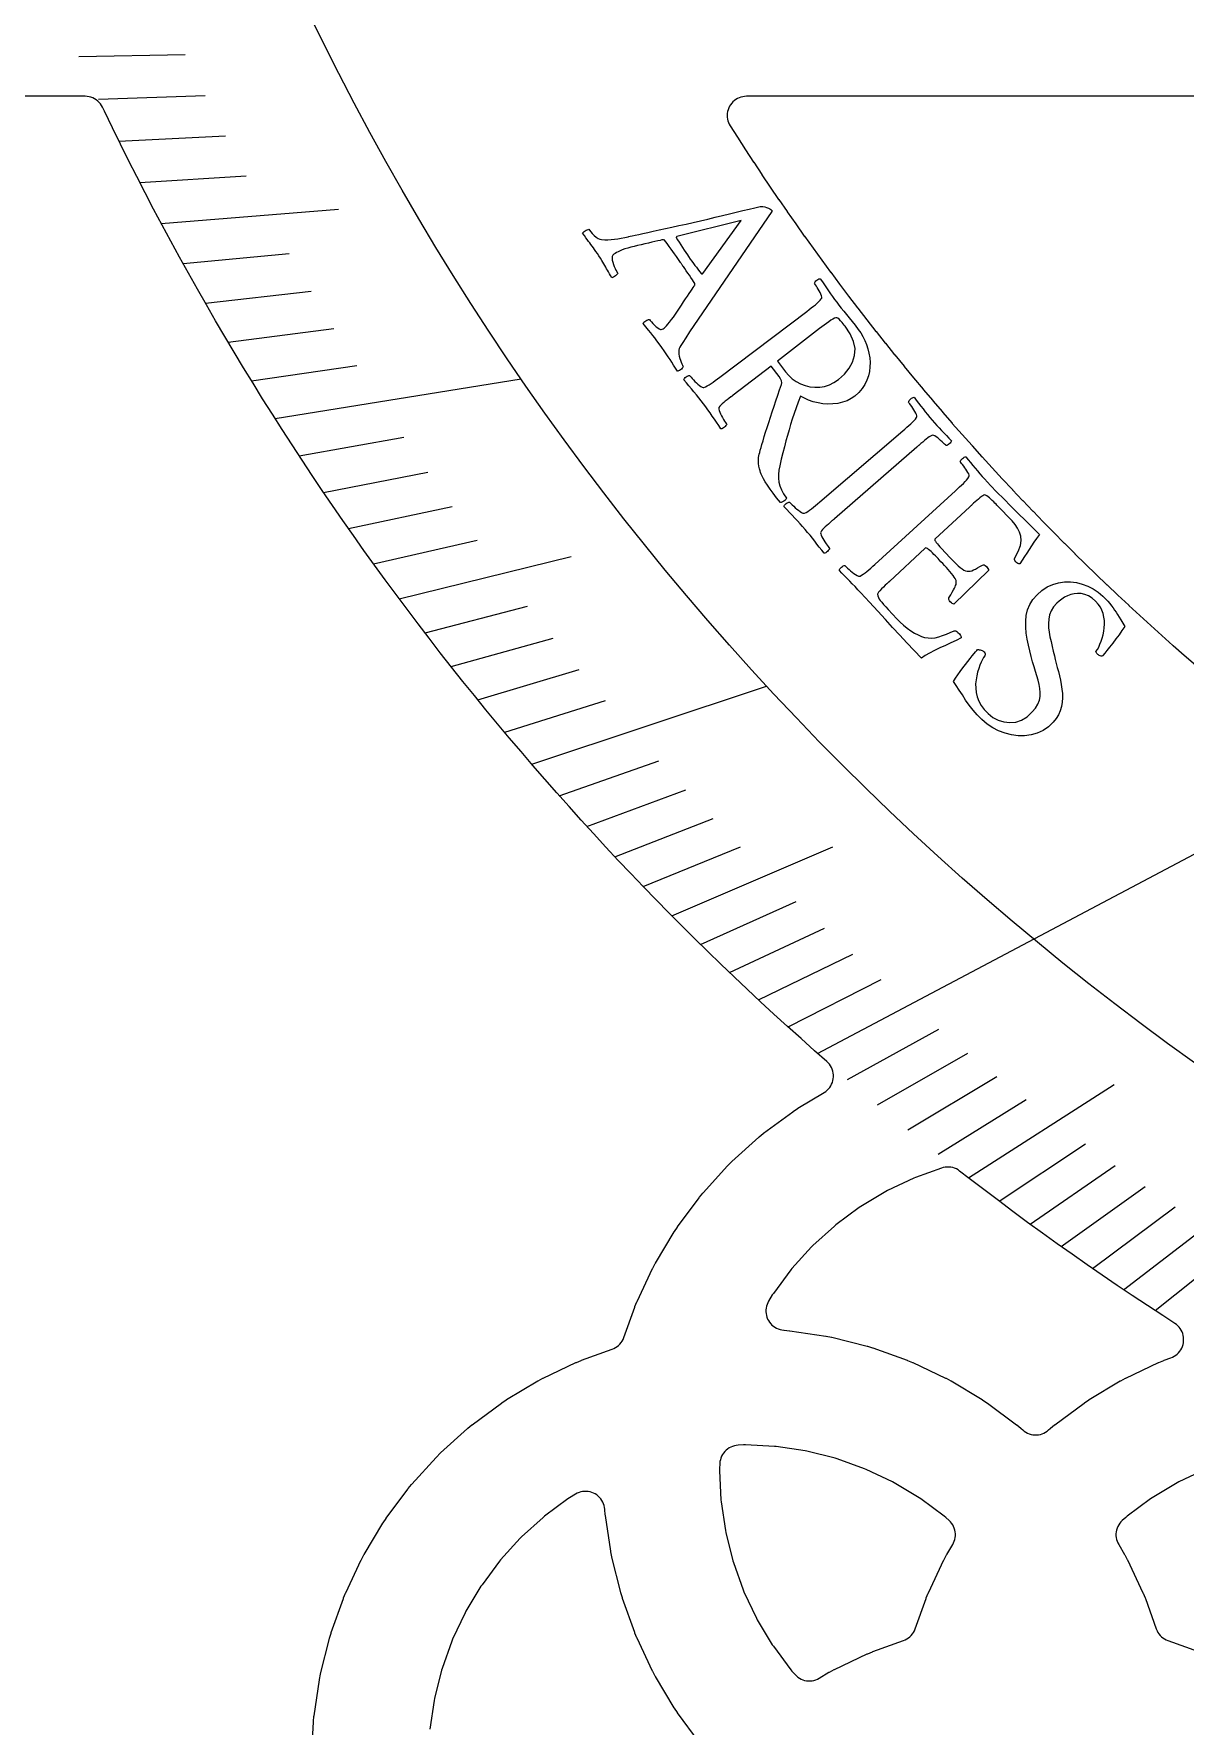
# Model space of a CAD drawing. Header units: millimetres. Extents: x -54 to 54, y -54 to 54.
# Drawn here: x -35.68 to -20.74, y -22.23 to -0.27 of the extents above; entities that cross this region are included whole.
import ezdxf

# ---------------------------------------------------------------- set-up
doc = ezdxf.new("R2010")
doc.units = ezdxf.units.MM
for name, color, linetype in [('CUT_INNER', 6, 'Continuous'), ('ENGRAVE', 7, 'Continuous'), ('ENGRAVE_FINE', 8, 'Continuous'), ('TEXT', 5, 'Continuous')]:
    doc.layers.add(name, color=color, linetype=linetype)

msp = doc.modelspace()

# ---------------------------------------------------------------- linework, layer by layer
at = {"layer": 'CUT_INNER'}
for points in [[(-32.0749, -22.6398), (-32.0518, -22.1696), (-32.0514, -22.1635), (-32.0447, -22.0958), (-32.044, -22.0897), (-31.9749, -21.624), (-31.9738, -21.6179), (-31.9606, -21.5512), (-31.9592, -21.5452), (-31.8448, -21.0885), (-31.8432, -21.0826), (-31.8234, -21.0175), (-31.8215, -21.0116), (-31.6629, -20.5684), (-31.6607, -20.5626), (-31.6346, -20.4998), (-31.6322, -20.4942), (-31.4309, -20.0686), (-31.4281, -20.0631), (-31.396, -20.0031), (-31.393, -19.9977), (-31.151, -19.5939), (-31.1477, -19.5887), (-31.1099, -19.5321), (-31.1063, -19.5271), (-30.8259, -19.149), (-30.8221, -19.1441), (-30.7789, -19.0915), (-30.7749, -19.0869), (-30.4588, -18.738), (-30.4545, -18.7336), (-30.4064, -18.6855), (-30.402, -18.6812), (-30.0531, -18.3651), (-30.0485, -18.3611), (-29.9959, -18.3179), (-29.991, -18.3141), (-29.6129, -18.0337), (-29.6079, -18.0301), (-29.5513, -17.9923), (-29.5461, -17.989), (-29.1423, -17.747), (-29.1369, -17.744), (-29.0769, -17.7119), (-29.0714, -17.7091), (-28.6458, -17.5078), (-28.6402, -17.5054), (-28.5774, -17.4793), (-28.5716, -17.4771), (-28.1757, -17.3354), (-28.1531, -17.3261), (-28.1314, -17.3145), (-28.111, -17.3009), (-28.0921, -17.2853), (-28.0747, -17.2679), (-28.0591, -17.249), (-28.0455, -17.2286), (-28.0339, -17.2069), (-28.0246, -17.1843), (-27.8829, -16.7884), (-27.8807, -16.7826), (-27.8546, -16.7198), (-27.8522, -16.7142), (-27.6509, -16.2886), (-27.6481, -16.2831), (-27.616, -16.2231), (-27.613, -16.2177), (-27.371, -15.8139), (-27.3677, -15.8087), (-27.3299, -15.7521), (-27.3263, -15.7471), (-27.0459, -15.369), (-27.0421, -15.3641), (-26.9989, -15.3115), (-26.9949, -15.3069), (-26.6788, -14.958), (-26.6745, -14.9536), (-26.6264, -14.9055), (-26.622, -14.9012), (-26.2731, -14.5851), (-26.2685, -14.5811), (-26.2159, -14.5379), (-26.211, -14.5341), (-25.8329, -14.2537), (-25.8279, -14.2501), (-25.7713, -14.2123), (-25.7661, -14.209), (-25.4258, -14.0051), (-25.4053, -13.9913), (-25.3862, -13.9756), (-25.3687, -13.9581), (-25.3531, -13.9389), (-25.3394, -13.9183), (-25.3279, -13.8965), (-25.3185, -13.8736), (-25.3115, -13.8498), (-25.3068, -13.8255), (-25.3046, -13.8009), (-25.3048, -13.7762), (-25.3074, -13.7516), (-25.3125, -13.7274), (-25.3199, -13.7038), (-25.3297, -13.681), (-25.3416, -13.6594), (-25.3556, -13.639), (-25.3716, -13.6201), (-25.3893, -13.6029), (-25.5482, -13.4632), (-25.7251, -13.3059), (-25.9009, -13.1475), (-26.0758, -12.9881), (-26.2496, -12.8275), (-26.4225, -12.6659), (-26.5944, -12.5033), (-26.7653, -12.3396), (-26.9352, -12.1748), (-27.1041, -12.009), (-27.272, -11.8422), (-27.4388, -11.6744), (-27.6046, -11.5055), (-27.7694, -11.3356), (-27.9331, -11.1647), (-28.0957, -10.9928), (-28.2573, -10.8199), (-28.4179, -10.646), (-28.5773, -10.4712), (-28.7357, -10.2953), (-28.8931, -10.1185), (-29.0493, -9.9408), (-29.2044, -9.7621), (-29.3584, -9.5824), (-29.5114, -9.4018), (-29.6632, -9.2202), (-29.8139, -9.0378), (-29.9635, -8.8544), (-30.1119, -8.6701), (-30.2592, -8.4848), (-30.4054, -8.2987), (-30.5504, -8.1117), (-30.6943, -7.9238), (-30.837, -7.735), (-30.9786, -7.5454), (-31.119, -7.3549), (-31.2582, -7.1635), (-31.3963, -6.9713), (-31.5331, -6.7782), (-31.6688, -6.5843), (-31.8033, -6.3896), (-31.9366, -6.194), (-32.0687, -5.9977), (-32.1995, -5.8005), (-32.3292, -5.6025), (-32.4577, -5.4038), (-32.5849, -5.2042), (-32.7109, -5.0039), (-32.8357, -4.8028), (-32.9592, -4.6009), (-33.0815, -4.3983), (-33.2025, -4.195), (-33.3223, -3.9909), (-33.4409, -3.786), (-33.5581, -3.5805), (-33.6742, -3.3742), (-33.7889, -3.1672), (-33.9024, -2.9596), (-34.0146, -2.7512), (-34.1255, -2.5422), (-34.2352, -2.3324), (-34.3435, -2.122), (-34.4506, -1.911), (-34.5563, -1.6993), (-34.6608, -1.4869), (-34.7639, -1.2739), (-34.7885, -1.2224), (-34.8007, -1.1999), (-34.8151, -1.1788), (-34.8316, -1.1592), (-34.85, -1.1415), (-34.8701, -1.1257), (-34.8917, -1.112), (-34.9146, -1.1007), (-34.9386, -1.0917), (-34.9633, -1.0852), (-34.9886, -1.0813), (-35.0142, -1.08), (-51.0325, -1.08)], [(-4.6534, -1.08), (-26.4331, -1.08), (-26.4573, -1.0812), (-26.4814, -1.0847), (-26.505, -1.0906), (-26.5279, -1.0987), (-26.5499, -1.1089), (-26.5708, -1.1213), (-26.5904, -1.1357), (-26.6085, -1.1518), (-26.6249, -1.1697), (-26.6396, -1.1891), (-26.6523, -1.2098), (-26.6629, -1.2316), (-26.6714, -1.2544), (-26.6776, -1.2779), (-26.6815, -1.3019), (-26.6831, -1.3261), (-26.6823, -1.3504), (-26.6791, -1.3745), (-26.6736, -1.3981), (-26.6659, -1.4211), (-26.6559, -1.4433), (-26.6439, -1.4644), (-26.5508, -1.6105), (-26.5499, -1.6118), (-26.4457, -1.7731), (-26.4449, -1.7743), (-26.3396, -1.935), (-26.3388, -1.9363), (-26.2326, -2.0963), (-26.2317, -2.0976), (-26.1246, -2.2569), (-26.1237, -2.2582), (-26.0155, -2.4169), (-26.0147, -2.4181), (-25.9055, -2.5762), (-25.9047, -2.5774), (-25.7946, -2.7348), (-25.7937, -2.736), (-25.6826, -2.8927), (-25.6817, -2.894), (-25.5697, -3.05), (-25.5688, -3.0512), (-25.4558, -3.2065), (-25.4549, -3.2077), (-25.341, -3.3624), (-25.3401, -3.3636), (-25.2252, -3.5175), (-25.2243, -3.5187), (-25.1084, -3.6719), (-25.1075, -3.6731), (-24.9908, -3.8256), (-24.9898, -3.8268), (-24.8721, -3.9786), (-24.8712, -3.9798), (-24.7526, -4.1308), (-24.7516, -4.132), (-24.6321, -4.2823), (-24.6311, -4.2835), (-24.5107, -4.4331), (-24.5097, -4.4343), (-24.3883, -4.5831), (-24.3873, -4.5843), (-24.2651, -4.7324), (-24.2641, -4.7336), (-24.1409, -4.8809), (-24.1399, -4.8821), (-24.0158, -5.0287), (-24.0148, -5.0298), (-23.8898, -5.1756), (-23.8888, -5.1768), (-23.7629, -5.3218), (-23.7619, -5.323), (-23.6351, -5.4672), (-23.6341, -5.4684), (-23.5065, -5.6119), (-23.5054, -5.613), (-23.3769, -5.7557), (-23.3759, -5.7568), (-23.2465, -5.8987), (-23.2454, -5.8999), (-23.1151, -6.041), (-23.1141, -6.0421), (-22.983, -6.1824), (-22.9819, -6.1835), (-22.8499, -6.323), (-22.8489, -6.3241), (-22.716, -6.4628), (-22.7149, -6.4639), (-22.5812, -6.6018), (-22.5802, -6.6029), (-22.4456, -6.7399), (-22.4445, -6.741), (-22.3092, -6.8772), (-22.3081, -6.8783), (-22.1719, -7.0137), (-22.1708, -7.0148), (-22.0337, -7.1493), (-22.0326, -7.1504), (-21.8948, -7.2841), (-21.8937, -7.2852), (-21.755, -7.418), (-21.7539, -7.4191), (-21.6144, -7.5511), (-21.6133, -7.5521), (-21.4729, -7.6833), (-21.4718, -7.6843), (-21.3307, -7.8146), (-21.3296, -7.8156), (-21.1877, -7.945), (-21.1865, -7.9461), (-21.0439, -8.0746), (-21.0427, -8.0756), (-20.8992, -8.2033), (-20.8981, -8.2043), (-20.7538, -8.3311), (-20.7527, -8.3321), (-20.6076, -8.458)], [(-20.4813, -18.8945), (-20.8231, -19.0561), (-20.8447, -19.0677), (-21.169, -19.2621), (-21.1894, -19.2757), (-21.4931, -19.501), (-21.5121, -19.5165), (-21.5566, -19.5569), (-21.574, -19.5742), (-21.5895, -19.5932), (-21.6032, -19.6136), (-21.6147, -19.6352), (-21.6241, -19.6579), (-21.6312, -19.6814), (-21.636, -19.7054), (-21.6384, -19.7299), (-21.6384, -19.7544), (-21.636, -19.7788), (-21.6312, -19.8029), (-21.6241, -19.8263), (-21.6147, -19.849), (-21.6032, -19.8707), (-21.527, -19.9977), (-21.524, -20.0031), (-21.4919, -20.0631), (-21.4891, -20.0686), (-21.2878, -20.4942), (-21.2854, -20.4998), (-21.2593, -20.5626), (-21.2571, -20.5684), (-21.1154, -20.9643), (-21.1061, -20.9869), (-21.0945, -21.0086), (-21.0809, -21.029), (-21.0653, -21.0479), (-21.0479, -21.0653), (-21.029, -21.0809), (-21.0086, -21.0945), (-20.9869, -21.1061), (-20.9643, -21.1154), (-20.5684, -21.2571)], [(-27.0459, -22.431), (-27.3263, -22.0529), (-27.3299, -22.0479), (-27.3677, -21.9913), (-27.371, -21.9861), (-27.613, -21.5823), (-27.616, -21.5769), (-27.6481, -21.5169), (-27.6509, -21.5114), (-27.8522, -21.0858), (-27.8546, -21.0802), (-27.8807, -21.0174), (-27.8829, -21.0116), (-28.0415, -20.5684), (-28.0434, -20.5625), (-28.0632, -20.4974), (-28.0648, -20.4915), (-28.1792, -20.0348), (-28.1806, -20.0288), (-28.1938, -19.9621), (-28.1949, -19.956), (-28.264, -19.4903), (-28.2647, -19.4842), (-28.2714, -19.4165), (-28.2718, -19.4106), (-28.2748, -19.3865), (-28.28, -19.3629), (-28.2876, -19.3398), (-28.2973, -19.3176), (-28.3092, -19.2965), (-28.323, -19.2765), (-28.3387, -19.2581), (-28.3561, -19.2412), (-28.3751, -19.2261), (-28.3954, -19.2129), (-28.4169, -19.2017), (-28.4394, -19.1927), (-28.4627, -19.1859), (-28.4865, -19.1814), (-28.5106, -19.1792), (-28.5349, -19.1793), (-28.559, -19.1818), (-28.5827, -19.1867), (-28.6059, -19.1938), (-28.6283, -19.2031), (-28.6497, -19.2145), (-28.729, -19.2621), (-28.7494, -19.2757), (-29.0531, -19.501), (-29.0721, -19.5165), (-29.3522, -19.7704), (-29.3696, -19.7878), (-29.6235, -20.0679), (-29.639, -20.0869), (-29.8643, -20.3906), (-29.8779, -20.411), (-30.0723, -20.7353), (-30.0839, -20.7569), (-30.2455, -21.0987), (-30.2549, -21.1214), (-30.3823, -21.4774), (-30.3894, -21.5008), (-30.4813, -21.8676), (-30.4861, -21.8917), (-30.5415, -22.2657)]]:
    msp.add_lwpolyline(points, dxfattribs=at)
for points in [[(-26.1569, -16.7317), (-26.1662, -16.7541), (-26.1733, -16.7773), (-26.1782, -16.801), (-26.1807, -16.8251), (-26.1808, -16.8494), (-26.1786, -16.8735), (-26.1741, -16.8973), (-26.1673, -16.9206), (-26.1583, -16.9431), (-26.1471, -16.9646), (-26.1339, -16.9849), (-26.1188, -17.0039), (-26.1019, -17.0213), (-26.0835, -17.037), (-26.0635, -17.0508), (-26.0424, -17.0627), (-26.0202, -17.0724), (-25.9971, -17.08), (-25.9735, -17.0852), (-25.9494, -17.0882), (-25.9435, -17.0886), (-25.8758, -17.0953), (-25.8697, -17.096), (-25.404, -17.1651), (-25.3979, -17.1662), (-25.3312, -17.1794), (-25.3252, -17.1808), (-24.8685, -17.2952), (-24.8626, -17.2968), (-24.7975, -17.3166), (-24.7916, -17.3185), (-24.3484, -17.4771), (-24.3426, -17.4793), (-24.2798, -17.5054), (-24.2742, -17.5078), (-23.8486, -17.7091), (-23.8431, -17.7119), (-23.7831, -17.744), (-23.7777, -17.747), (-23.3739, -17.989), (-23.3687, -17.9923), (-23.3121, -18.0301), (-23.3071, -18.0337), (-22.929, -18.3141), (-22.9241, -18.3179), (-22.8715, -18.3611), (-22.8669, -18.3651), (-22.8479, -18.3823), (-22.8289, -18.3978), (-22.8085, -18.4115), (-22.7869, -18.423), (-22.7642, -18.4324), (-22.7407, -18.4395), (-22.7167, -18.4443), (-22.6923, -18.4467), (-22.6677, -18.4467), (-22.6433, -18.4443), (-22.6193, -18.4395), (-22.5958, -18.4324), (-22.5731, -18.423), (-22.5515, -18.4115), (-22.5311, -18.3978), (-22.5121, -18.3823), (-22.4931, -18.3651), (-22.4885, -18.3611), (-22.4359, -18.3179), (-22.431, -18.3141), (-22.0529, -18.0337), (-22.0479, -18.0301), (-21.9913, -17.9923), (-21.9861, -17.989), (-21.5823, -17.747), (-21.5769, -17.744), (-21.5169, -17.7119), (-21.5114, -17.7091), (-21.0858, -17.5078), (-21.0802, -17.5054), (-21.0174, -17.4793), (-21.0116, -17.4771), (-20.9259, -17.4464), (-20.9036, -17.4372), (-20.8822, -17.4258), (-20.8621, -17.4125), (-20.8433, -17.3973), (-20.8261, -17.3803), (-20.8106, -17.3617), (-20.797, -17.3418), (-20.7854, -17.3206), (-20.7759, -17.2984), (-20.7685, -17.2753), (-20.7635, -17.2517), (-20.7607, -17.2277), (-20.7602, -17.2035), (-20.7621, -17.1794), (-20.7663, -17.1556), (-20.7728, -17.1324), (-20.7815, -17.1098), (-20.7924, -17.0882), (-20.8052, -17.0678), (-20.82, -17.0487), (-20.8366, -17.0311), (-20.8548, -17.0151), (-20.8744, -17.0011), (-21.0321, -16.8992), (-21.2301, -16.7695), (-21.4272, -16.6387), (-21.6236, -16.5066), (-21.8192, -16.3733), (-22.0139, -16.2388), (-22.2078, -16.1032), (-22.4009, -15.9663), (-22.5931, -15.8283), (-22.7845, -15.689), (-22.975, -15.5486), (-23.1647, -15.4071), (-23.3534, -15.2644), (-23.5413, -15.1205), (-23.6668, -15.0233), (-23.6873, -15.0089), (-23.7092, -14.9967), (-23.7322, -14.9867), (-23.7561, -14.9791), (-23.7806, -14.9739), (-23.8055, -14.9712), (-23.8306, -14.971), (-23.8556, -14.9734), (-23.8802, -14.9782), (-23.9042, -14.9854), (-24.2386, -15.1051), (-24.2613, -15.1145), (-24.6031, -15.2761), (-24.6247, -15.2877), (-24.949, -15.4821), (-24.9694, -15.4957), (-25.2731, -15.721), (-25.2921, -15.7365), (-25.5722, -15.9904), (-25.5896, -16.0078), (-25.8435, -16.2879), (-25.859, -16.3069), (-26.0843, -16.6106), (-26.0979, -16.631), (-26.1455, -16.7103)], [(-24.3731, -21.1061), (-24.3514, -21.0945), (-24.331, -21.0809), (-24.3121, -21.0653), (-24.2947, -21.0479), (-24.2791, -21.029), (-24.2655, -21.0086), (-24.2539, -20.9869), (-24.2446, -20.9643), (-24.1029, -20.5684), (-24.1007, -20.5626), (-24.0746, -20.4998), (-24.0722, -20.4942), (-23.8709, -20.0686), (-23.8681, -20.0631), (-23.836, -20.0031), (-23.833, -19.9977), (-23.7568, -19.8707), (-23.7453, -19.849), (-23.7359, -19.8263), (-23.7288, -19.8029), (-23.724, -19.7788), (-23.7216, -19.7544), (-23.7216, -19.7299), (-23.724, -19.7054), (-23.7288, -19.6814), (-23.7359, -19.6579), (-23.7453, -19.6352), (-23.7568, -19.6136), (-23.7705, -19.5932), (-23.786, -19.5742), (-23.8034, -19.5569), (-23.8479, -19.5165), (-23.8669, -19.501), (-24.1706, -19.2757), (-24.191, -19.2621), (-24.5153, -19.0677), (-24.5369, -19.0561), (-24.8787, -18.8945), (-24.9014, -18.8851), (-25.2574, -18.7577), (-25.2808, -18.7506), (-25.6476, -18.6587), (-25.6717, -18.6539), (-26.0457, -18.5985), (-26.0701, -18.5961), (-26.4477, -18.5775), (-26.4723, -18.5775), (-26.5416, -18.5809), (-26.5661, -18.5833), (-26.5901, -18.5881), (-26.6136, -18.5952), (-26.6363, -18.6046), (-26.6579, -18.6162), (-26.6783, -18.6298), (-26.6973, -18.6454), (-26.7146, -18.6627), (-26.7302, -18.6817), (-26.7438, -18.7021), (-26.7554, -18.7237), (-26.7648, -18.7464), (-26.7719, -18.7699), (-26.7767, -18.7939), (-26.7791, -18.8184), (-26.7825, -18.8877), (-26.7825, -18.9123), (-26.7639, -19.2899), (-26.7615, -19.3143), (-26.7061, -19.6883), (-26.7013, -19.7124), (-26.6094, -20.0792), (-26.6023, -20.1026), (-26.4749, -20.4586), (-26.4655, -20.4813), (-26.3039, -20.8231), (-26.2923, -20.8447), (-26.0979, -21.169), (-26.0843, -21.1894), (-25.859, -21.4931), (-25.8435, -21.5121), (-25.8031, -21.5566), (-25.7858, -21.574), (-25.7668, -21.5895), (-25.7464, -21.6032), (-25.7248, -21.6147), (-25.7021, -21.6241), (-25.6786, -21.6312), (-25.6546, -21.636), (-25.6301, -21.6384), (-25.6056, -21.6384), (-25.5812, -21.636), (-25.5571, -21.6312), (-25.5337, -21.6241), (-25.511, -21.6147), (-25.4893, -21.6032), (-25.3623, -21.527), (-25.3569, -21.524), (-25.2969, -21.4919), (-25.2914, -21.4891), (-24.8658, -21.2878), (-24.8602, -21.2854), (-24.7974, -21.2593), (-24.7916, -21.2571), (-24.3957, -21.1154)]]:
    msp.add_lwpolyline(points, close=True, dxfattribs=at)
at = {"layer": 'ENGRAVE'}
for points in [[(-32.5495, -5.26), (-29.3566, -4.744)], [(-29.218, -9.7463), (-26.1736, -8.7307)], [(-25.5092, -13.4977), (-18.7665, -9.9299)], [(-21.5389, -16.5638), (-19.0629, -14.6597)]]:
    msp.add_lwpolyline(points, dxfattribs=at)
msp.add_circle((0, 15.4308), 35.6208, dxfattribs=at)
at = {"layer": 'ENGRAVE_FINE'}
for points in [[(-35.0974, -0.5615), (-33.7144, -0.5393)], [(-34.8398, -1.115), (-33.4575, -1.0708)], [(-34.5754, -1.6607), (-33.1941, -1.5943)], [(-34.3043, -2.1984), (-32.9245, -2.11)], [(-34.0268, -2.7283), (-31.725, -2.5438)], [(-33.7431, -3.2503), (-32.3674, -3.1178)], [(-33.4532, -3.7645), (-32.0804, -3.61)], [(-33.1576, -4.2708), (-31.7879, -4.0944)], [(-32.8563, -4.7693), (-31.4902, -4.571)], [(-32.2374, -5.7429), (-30.8797, -5.5011)], [(-31.9202, -6.2182), (-30.5674, -5.9546)], [(-31.5981, -6.6857), (-30.2505, -6.4006)], [(-31.2712, -7.1456), (-29.9293, -6.839)], [(-30.9396, -7.5978), (-28.7085, -7.0499)], [(-30.6036, -8.0425), (-29.2743, -7.6932)], [(-30.2633, -8.4797), (-28.9409, -8.1091)], [(-29.9188, -8.9093), (-28.6037, -8.5177)], [(-29.5704, -9.3315), (-28.2629, -8.9189)], [(-28.8619, -10.1537), (-27.5711, -9.6996)], [(-28.5022, -10.5538), (-27.2203, -10.0792)], [(-28.139, -10.9467), (-26.8664, -10.4516)], [(-27.7725, -11.3324), (-26.5095, -10.817)], [(-27.4027, -11.7109), (-25.3106, -10.8168)], [(-27.0298, -12.0822), (-25.7873, -11.5269)], [(-26.6539, -12.4466), (-25.4223, -11.8714)], [(-26.2751, -12.8039), (-25.0547, -12.2091)], [(-25.8935, -13.1542), (-24.6846, -12.5401)], [(-25.1223, -13.8343), (-23.9377, -13.1819)], [(-24.733, -14.1641), (-23.561, -13.4929)], [(-24.3412, -14.4871), (-23.1823, -13.7974)], [(-23.5508, -15.1132), (-21.6615, -13.9007)], [(-23.9471, -14.8035), (-22.8016, -14.0953)], [(-23.1524, -15.4163), (-22.0346, -14.672)], [(-22.7519, -15.7129), (-21.6485, -14.9508)], [(-22.3495, -16.0029), (-21.2608, -15.2234)], [(-21.9451, -16.2866), (-20.8715, -15.4898)], [(-21.1309, -16.8347), (-20.0885, -16.0041)]]:
    msp.add_lwpolyline(points, dxfattribs=at)
at = {"layer": 'TEXT'}
for points in [[(-27.966, -2.9011), (-27.9606, -2.9), (-27.9442, -2.8965), (-27.9169, -2.8907), (-27.8787, -2.8825), (-27.8312, -2.8723), (-27.7759, -2.8603), (-27.713, -2.8463), (-27.6424, -2.8306), (-27.5658, -2.8134), (-27.4848, -2.7956), (-27.3995, -2.7769), (-27.3098, -2.7574), (-27.2175, -2.7371), (-27.124, -2.7162), (-27.0294, -2.6945), (-26.9337, -2.6721), (-26.8385, -2.6495), (-26.7453, -2.6273), (-26.6541, -2.6055), (-26.5648, -2.5841), (-26.4793, -2.5635), (-26.399, -2.544), (-26.3241, -2.5258), (-26.2544, -2.5089), (-26.2381, -2.508), (-26.2189, -2.5097), (-26.1968, -2.5141), (-26.1719, -2.5212), (-26.148, -2.5297), (-26.1291, -2.5385), (-26.1152, -2.5475), (-26.1063, -2.5567), (-26.1047, -2.5591), (-26.1037, -2.5612), (-26.1031, -2.563), (-26.1031, -2.5643), (-26.1033, -2.5658), (-26.1032, -2.5678), (-26.1031, -2.5705), (-26.1027, -2.5739), (-27.1703, -4.1367), (-27.2217, -4.2151), (-27.2597, -4.274), (-27.2846, -4.3135), (-27.2964, -4.3334), (-27.3048, -4.3527), (-27.3097, -4.3744), (-27.3112, -4.3988), (-27.3092, -4.4257), (-27.3047, -4.4534), (-27.2986, -4.4799), (-27.291, -4.5053), (-27.2818, -4.5295), (-27.2726, -4.551), (-27.2648, -4.5679), (-27.2585, -4.5802), (-27.2536, -4.5881), (-27.258, -4.5985), (-27.2655, -4.6086), (-27.2761, -4.6183), (-27.2899, -4.6276), (-27.3039, -4.6357), (-27.3149, -4.6417), (-27.323, -4.6455), (-27.3282, -4.6472), (-27.3545, -4.6058), (-27.3794, -4.5666), (-27.4028, -4.5296), (-27.4248, -4.4948), (-27.4475, -4.4597), (-27.473, -4.4218), (-27.5012, -4.3811), (-27.5321, -4.3375), (-27.5652, -4.2919), (-27.5959, -4.2507), (-27.6241, -4.2138), (-27.6499, -4.1813), (-27.676, -4.149), (-27.7051, -4.1128), (-27.7372, -4.0726), (-27.7723, -4.0283), (-27.7691, -4.0188), (-27.7627, -4.0094), (-27.7531, -4.0002), (-27.7403, -3.9911), (-27.7265, -3.9834), (-27.7139, -3.9784), (-27.7026, -3.9762), (-27.6924, -3.9766), (-27.6817, -3.9906), (-27.6672, -4.0074), (-27.649, -4.0268), (-27.6271, -4.0488), (-27.6044, -4.0697), (-27.5838, -4.0858), (-27.5653, -4.097), (-27.549, -4.1034), (-27.5389, -4.1037), (-27.5278, -4.101), (-27.5155, -4.0955), (-27.5022, -4.0871), (-27.4884, -4.0756), (-27.4719, -4.0587), (-27.4526, -4.0365), (-27.4306, -4.009), (-27.4068, -3.9775), (-27.3818, -3.9434), (-27.3558, -3.9068), (-27.3288, -3.8677), (-27.3014, -3.8275), (-27.2745, -3.7877), (-27.2481, -3.7483), (-27.2222, -3.7093), (-27.1977, -3.6722), (-27.1754, -3.6386), (-27.1554, -3.6083), (-27.1376, -3.5815), (-27.123, -3.5596), (-27.1126, -3.5439), (-27.1064, -3.5345), (-27.1043, -3.5314), (-27.1042, -3.5308), (-27.1039, -3.529), (-27.1033, -3.5261), (-27.1026, -3.522), (-27.1021, -3.5175), (-27.1023, -3.5135), (-27.1032, -3.51), (-27.1048, -3.507), (-27.1189, -3.4842), (-27.135, -3.4592), (-27.1532, -3.432), (-27.1733, -3.4025), (-27.1941, -3.3725), (-27.2141, -3.3435), (-27.2334, -3.3156), (-27.2519, -3.2886), (-27.2567, -3.2817), (-27.2615, -3.2747), (-27.2663, -3.2678), (-27.271, -3.2608), (-27.2757, -3.254), (-27.2801, -3.2476), (-27.2843, -3.2415), (-27.2882, -3.2357), (-27.3158, -3.1955), (-27.3413, -3.1586), (-27.3649, -3.1248), (-27.3864, -3.0943), (-27.4087, -3.0635), (-27.4342, -3.0288), (-27.4631, -2.9903), (-27.4952, -2.9478), (-27.4965, -2.9464), (-27.4986, -2.945), (-27.5015, -2.9436), (-27.5051, -2.9422), (-27.5086, -2.941), (-27.5111, -2.9401), (-27.5126, -2.9396), (-27.5131, -2.9394), (-27.5175, -2.9404), (-27.5307, -2.9436), (-27.5528, -2.9488), (-27.5836, -2.956), (-27.6206, -2.9646), (-27.661, -2.9739), (-27.7047, -2.9839), (-27.7518, -2.9945), (-27.7997, -3.0055), (-27.8458, -3.0165), (-27.89, -3.0275), (-27.9325, -3.0386), (-27.9742, -3.0494), (-28.0116, -3.0606), (-28.0446, -3.0722), (-28.0732, -3.0843), (-28.0982, -3.0962), (-28.12, -3.1074), (-28.1388, -3.1179), (-28.1545, -3.1276), (-28.1675, -3.1402), (-28.1752, -3.1572), (-28.1776, -3.1788), (-28.1747, -3.2049), (-28.1682, -3.233), (-28.1599, -3.2603), (-28.1497, -3.287), (-28.1377, -3.3129), (-28.1259, -3.336), (-28.1163, -3.3541), (-28.109, -3.3673), (-28.1041, -3.3755), (-28.1066, -3.3811), (-28.1123, -3.3883), (-28.1213, -3.3972), (-28.1336, -3.4078), (-28.1468, -3.4179), (-28.1589, -3.4257), (-28.1697, -3.4311), (-28.1793, -3.4342), (-28.1955, -3.4069), (-28.2103, -3.3816), (-28.2239, -3.3582), (-28.236, -3.3368), (-28.2476, -3.3164), (-28.259, -3.296), (-28.2705, -3.2756), (-28.282, -3.2552), (-28.2946, -3.2333), (-28.3096, -3.2086), (-28.327, -3.1811), (-28.3467, -3.1507), (-28.3669, -3.1202), (-28.3858, -3.0925), (-28.4033, -3.0675), (-28.4195, -3.0453), (-28.4351, -3.0244), (-28.4507, -3.0036), (-28.4662, -2.9827), (-28.4817, -2.9618), (-28.4981, -2.9395), (-28.5164, -2.9142), (-28.5366, -2.886), (-28.5586, -2.8549), (-28.5558, -2.8495), (-28.5496, -2.8429), (-28.5398, -2.8351), (-28.5265, -2.8261), (-28.5123, -2.8175), (-28.4995, -2.8109), (-28.4882, -2.8062), (-28.4785, -2.8036), (-28.4678, -2.8184), (-28.4527, -2.8368), (-28.433, -2.8586), (-28.4087, -2.8839), (-28.3829, -2.9076), (-28.3585, -2.9249), (-28.3355, -2.9355), (-28.314, -2.9397), (-28.2726, -2.9424), (-28.2306, -2.9425), (-28.1882, -2.9398), (-28.1452, -2.9344), (-28.1015, -2.9273), (-28.0571, -2.9194), (-28.0119, -2.9107), (-27.966, -2.9011)], [(-26.5013, -2.6895), (-27.3363, -2.8982), (-27.3366, -2.8985), (-27.3375, -2.8995), (-27.339, -2.9011), (-27.341, -2.9033), (-27.343, -2.9058), (-27.3441, -2.9079), (-27.3444, -2.9098), (-27.3438, -2.9113), (-27.3265, -2.94), (-27.3072, -2.9712), (-27.2858, -3.0049), (-27.2626, -3.041), (-27.2394, -3.0765), (-27.2185, -3.1081), (-27.1999, -3.136), (-27.1835, -3.1601), (-27.1621, -3.1911), (-27.1413, -3.2203), (-27.1212, -3.2476), (-27.1017, -3.2732), (-27.0822, -3.2984), (-27.0619, -3.3248), (-27.0407, -3.3524), (-27.0186, -3.3812), (-27.0164, -3.3834), (-27.0137, -3.3845), (-27.0105, -3.3844), (-27.0068, -3.3832), (-27.0033, -3.3817), (-27.0009, -3.3806), (-26.9994, -3.38), (-26.9989, -3.3798)], [(-24.9821, -4.1045), (-24.9507, -4.1484), (-24.9225, -4.1957), (-24.8973, -4.2464), (-24.8751, -4.3007), (-24.8568, -4.3572), (-24.8431, -4.4146), (-24.8339, -4.473), (-24.8294, -4.5322), (-24.8302, -4.5916), (-24.8374, -4.6501), (-24.8509, -4.7079), (-24.8707, -4.7648), (-24.8977, -4.82), (-24.9327, -4.8723), (-24.9758, -4.9217), (-25.027, -4.9682), (-25.0753, -5.0024), (-25.1281, -5.0298), (-25.1853, -5.0503), (-25.2469, -5.0639), (-25.311, -5.0712), (-25.3753, -5.0727), (-25.44, -5.0684), (-25.5048, -5.0582), (-25.5679, -5.0427), (-25.6269, -5.0226), (-25.6819, -4.9978), (-25.733, -4.9684), (-25.7621, -5.0467), (-25.7893, -5.1226), (-25.8146, -5.1961), (-25.8379, -5.2672), (-25.8599, -5.3374), (-25.881, -5.4082), (-25.9013, -5.4796), (-25.9207, -5.5517), (-25.9401, -5.626), (-25.9601, -5.7045), (-25.9809, -5.7871), (-26.0022, -5.8738), (-26.0134, -5.9305), (-26.0188, -5.9847), (-26.0187, -6.0363), (-26.0129, -6.0853), (-26.0004, -6.1341), (-25.9799, -6.185), (-25.9514, -6.2381), (-25.9149, -6.2932), (-25.9177, -6.3028), (-25.9243, -6.3124), (-25.935, -6.3219), (-25.9495, -6.3312), (-25.9645, -6.3395), (-25.9762, -6.3457), (-25.9847, -6.3497), (-25.99, -6.3517), (-26.0416, -6.2888), (-26.0873, -6.2305), (-26.1271, -6.1765), (-26.1612, -6.1271), (-26.1897, -6.0826), (-26.2128, -6.0435), (-26.2306, -6.0099), (-26.2431, -5.9817), (-26.2491, -5.9621), (-26.2558, -5.9385), (-26.2632, -5.9111), (-26.2712, -5.8798), (-26.2772, -5.845), (-26.2784, -5.8068), (-26.2749, -5.7655), (-26.2665, -5.7208), (-26.2613, -5.7006), (-26.2537, -5.673), (-26.2439, -5.6381), (-26.2318, -5.5959), (-26.2176, -5.5478), (-26.2016, -5.495), (-26.1839, -5.4376), (-26.1643, -5.3756), (-26.1434, -5.3103), (-26.1217, -5.2428), (-26.0991, -5.1733), (-26.0757, -5.1017), (-26.0518, -5.0296), (-26.0277, -4.9586), (-26.0035, -4.8888), (-25.9791, -4.8201), (-25.9751, -4.7962), (-25.9787, -4.7709), (-25.9899, -4.7439), (-26.0088, -4.7155), (-26.1133, -4.5798), (-26.604, -4.9558), (-26.6081, -4.9589), (-26.6121, -4.962), (-26.6162, -4.9651), (-26.6202, -4.9682), (-26.6242, -4.9713), (-26.6283, -4.9744), (-26.6323, -4.9775), (-26.6364, -4.9806), (-26.6613, -4.9999), (-26.685, -5.0184), (-26.7073, -5.0362), (-26.7284, -5.0533), (-26.7475, -5.0697), (-26.7641, -5.0855), (-26.7782, -5.1008), (-26.7898, -5.1155), (-26.7927, -5.1254), (-26.7921, -5.139), (-26.788, -5.1565), (-26.7804, -5.1779), (-26.7704, -5.2012), (-26.7589, -5.2245), (-26.7461, -5.2479), (-26.7319, -5.2713), (-26.7181, -5.2928), (-26.7064, -5.3105), (-26.6968, -5.3243), (-26.6894, -5.3344), (-26.6929, -5.343), (-26.6991, -5.3524), (-26.7079, -5.3624), (-26.7195, -5.3732), (-26.7319, -5.3827), (-26.7436, -5.3892), (-26.7544, -5.3925), (-26.7644, -5.3928), (-26.7934, -5.3502), (-26.8217, -5.3085), (-26.8495, -5.2678), (-26.8768, -5.2281), (-26.9042, -5.1887), (-26.9324, -5.1492), (-26.9615, -5.1095), (-26.9915, -5.0696), (-27.0211, -5.031), (-27.0515, -4.9924), (-27.0826, -4.9538), (-27.1144, -4.9152), (-27.1467, -4.8765), (-27.1795, -4.8375), (-27.2125, -4.7982), (-27.246, -4.7586), (-27.2431, -4.749), (-27.2369, -4.7395), (-27.2276, -4.73), (-27.215, -4.7206), (-27.2015, -4.7124), (-27.1895, -4.7065), (-27.1788, -4.7031), (-27.1696, -4.702), (-27.1619, -4.7119), (-27.1511, -4.7248), (-27.1372, -4.7408), (-27.1202, -4.7599), (-27.1014, -4.78), (-27.0822, -4.7988), (-27.0625, -4.8165), (-27.0423, -4.8331), (-27.0234, -4.8466), (-27.0077, -4.8551), (-26.9951, -4.8587), (-26.9857, -4.8575), (-26.9646, -4.8492), (-26.9419, -4.838), (-26.9178, -4.8238), (-26.8923, -4.8066), (-26.8655, -4.7874), (-26.8379, -4.7672), (-26.8094, -4.7462), (-26.7799, -4.7242), (-25.6502, -3.8698), (-25.6208, -3.8476), (-25.5924, -3.8258), (-25.565, -3.8045), (-25.5385, -3.7837), (-25.5142, -3.7636), (-25.4934, -3.7442), (-25.4759, -3.7255), (-25.4618, -3.7077), (-25.4568, -3.6985), (-25.4561, -3.6856), (-25.4597, -3.6692), (-25.4676, -3.6491), (-25.478, -3.6272), (-25.4892, -3.6054), (-25.501, -3.5836), (-25.5137, -3.5618), (-25.5257, -3.5419), (-25.536, -3.5254), (-25.5445, -3.5123), (-25.5512, -3.5028), (-25.5473, -3.4944), (-25.5408, -3.4854), (-25.5316, -3.4757), (-25.5197, -3.4653), (-25.5071, -3.4561), (-25.4953, -3.4498), (-25.4846, -3.4465), (-25.4748, -3.4461), (-25.4475, -3.486), (-25.4206, -3.5254), (-25.3943, -3.5644), (-25.3684, -3.603), (-25.3425, -3.6412), (-25.3162, -3.6788), (-25.2894, -3.7157), (-25.2622, -3.7521), (-25.2331, -3.7901), (-25.2024, -3.8292), (-25.1703, -3.8695), (-25.1366, -3.9109), (-25.1011, -3.9545), (-25.0636, -4.0013), (-25.0239, -4.0513), (-24.9821, -4.1045)], [(-25.2394, -4.7539), (-25.1627, -4.6835), (-25.1025, -4.6082), (-25.0586, -4.5281), (-25.031, -4.4431), (-25.024, -4.3538), (-25.0422, -4.2605), (-25.0854, -4.163), (-25.1535, -4.0613), (-25.1638, -4.0483), (-25.1768, -4.0325), (-25.1925, -4.014), (-25.2108, -3.9926), (-25.2296, -3.9731), (-25.2466, -3.9601), (-25.2617, -3.9537), (-25.275, -3.9538), (-25.2927, -3.9601), (-25.3139, -3.9708), (-25.3383, -3.9858), (-25.3661, -4.0052), (-25.3956, -4.0269), (-25.4252, -4.0489), (-25.4548, -4.0712), (-25.4844, -4.0937), (-26.0324, -4.5178), (-25.9262, -4.6558), (-25.8847, -4.7031), (-25.8381, -4.7447), (-25.7866, -4.7805), (-25.73, -4.8104), (-25.6703, -4.8333), (-25.6091, -4.8484), (-25.5466, -4.8555), (-25.4826, -4.8548), (-25.419, -4.8449), (-25.3572, -4.8248), (-25.2973, -4.7945), (-25.2394, -4.7539)], [(-24.0256, -5.2799), (-23.9949, -5.315), (-23.964, -5.3492), (-23.933, -5.3825), (-23.9019, -5.4148), (-23.8704, -5.4471), (-23.8384, -5.4803), (-23.8059, -5.5143), (-23.7727, -5.5492), (-23.7751, -5.5587), (-23.7806, -5.5685), (-23.7892, -5.5787), (-23.8009, -5.5892), (-23.8135, -5.5986), (-23.8249, -5.6055), (-23.8351, -5.61), (-23.8441, -5.6121), (-23.8521, -5.6035), (-23.8633, -5.5923), (-23.8776, -5.5784), (-23.8951, -5.5619), (-23.9141, -5.5445), (-23.9331, -5.5282), (-23.952, -5.5129), (-23.9708, -5.4986), (-23.9885, -5.4871), (-24.0039, -5.4801), (-24.0171, -5.4775), (-24.028, -5.4795), (-24.0447, -5.4882), (-24.0626, -5.4993), (-24.0817, -5.5129), (-24.1021, -5.5289), (-24.1236, -5.5466), (-24.1459, -5.5653), (-24.169, -5.585), (-24.1929, -5.6057), (-24.1968, -5.609), (-24.2006, -5.6123), (-24.2044, -5.6157), (-24.2083, -5.619), (-24.2121, -5.6224), (-24.216, -5.6257), (-24.2198, -5.6291), (-24.2237, -5.6324), (-25.2925, -6.5618), (-25.2964, -6.5652), (-25.3002, -6.5685), (-25.3041, -6.5719), (-25.3079, -6.5752), (-25.3118, -6.5785), (-25.3156, -6.5819), (-25.3195, -6.5852), (-25.3233, -6.5886), (-25.347, -6.6093), (-25.3695, -6.6293), (-25.3907, -6.6484), (-25.4106, -6.6668), (-25.4287, -6.6843), (-25.4443, -6.7012), (-25.4574, -6.7173), (-25.4681, -6.7327), (-25.4703, -6.7427), (-25.4689, -6.7563), (-25.4637, -6.7735), (-25.4548, -6.7944), (-25.4434, -6.817), (-25.4305, -6.8396), (-25.4163, -6.8621), (-25.4007, -6.8846), (-25.3855, -6.9052), (-25.3728, -6.9221), (-25.3624, -6.9354), (-25.3543, -6.945), (-25.3573, -6.9538), (-25.3629, -6.9635), (-25.3711, -6.974), (-25.382, -6.9855), (-25.3938, -6.9958), (-25.405, -7.003), (-25.4156, -7.007), (-25.4256, -7.0079), (-25.4571, -6.9672), (-25.488, -6.9273), (-25.5183, -6.8884), (-25.548, -6.8504), (-25.5777, -6.8128), (-25.6084, -6.7751), (-25.6399, -6.7373), (-25.6722, -6.6994), (-25.7042, -6.6627), (-25.7369, -6.626), (-25.7703, -6.5894), (-25.8044, -6.5529), (-25.8391, -6.5162), (-25.8742, -6.4793), (-25.9096, -6.4421), (-25.9455, -6.4047), (-25.9432, -6.3949), (-25.9376, -6.385), (-25.9289, -6.375), (-25.9169, -6.3648), (-25.904, -6.3558), (-25.8923, -6.3492), (-25.8819, -6.3451), (-25.8727, -6.3434), (-25.8644, -6.3528), (-25.8528, -6.3651), (-25.838, -6.3802), (-25.8199, -6.3982), (-25.7999, -6.4171), (-25.7795, -6.4347), (-25.7587, -6.4512), (-25.7375, -6.4664), (-25.7179, -6.4787), (-25.7017, -6.4863), (-25.6889, -6.4891), (-25.6796, -6.4873), (-25.659, -6.4777), (-25.6371, -6.4651), (-25.6139, -6.4494), (-25.5895, -6.4307), (-25.5639, -6.4099), (-25.5376, -6.3881), (-25.5104, -6.3653), (-25.4825, -6.3415), (-24.4055, -5.4214), (-24.3776, -5.3974), (-24.3506, -5.3739), (-24.3246, -5.351), (-24.2994, -5.3286), (-24.2765, -5.3069), (-24.2568, -5.2863), (-24.2405, -5.2666), (-24.2276, -5.2479), (-24.2232, -5.2384), (-24.2232, -5.2256), (-24.2279, -5.2093), (-24.237, -5.1898), (-24.2488, -5.1685), (-24.2615, -5.1472), (-24.275, -5.1258), (-24.2894, -5.1043), (-24.3032, -5.0846), (-24.3148, -5.0684), (-24.3242, -5.0556), (-24.3316, -5.0464), (-24.3282, -5.0379), (-24.3223, -5.0285), (-24.3137, -5.0183), (-24.3025, -5.0071), (-24.2904, -4.9971), (-24.2791, -4.9901), (-24.2686, -4.9861), (-24.2588, -4.9852), (-24.229, -5.0233), (-24.1996, -5.0613), (-24.1705, -5.099), (-24.1419, -5.1365), (-24.1132, -5.1735), (-24.0843, -5.2097), (-24.0551, -5.2452), (-24.0256, -5.2799)], [(-23.345, -6.0442), (-23.2668, -6.1279), (-23.1836, -6.2147), (-23.0951, -6.3043), (-23.0016, -6.3969), (-22.9062, -6.4905), (-22.8125, -6.5834), (-22.7205, -6.6756), (-22.6301, -6.7672), (-22.668, -6.8165), (-22.7031, -6.8649), (-22.7356, -6.9125), (-22.7653, -6.9592), (-22.7941, -7.0055), (-22.8238, -7.0523), (-22.8544, -7.0993), (-22.8858, -7.1467), (-22.8978, -7.145), (-22.9104, -7.1398), (-22.9235, -7.1311), (-22.937, -7.1188), (-22.9492, -7.1043), (-22.9558, -7.0912), (-22.9568, -7.0796), (-22.9522, -7.0694), (-22.9074, -6.985), (-22.8792, -6.9097), (-22.8676, -6.8434), (-22.8726, -6.7862), (-22.8898, -6.7343), (-22.9146, -6.6842), (-22.9471, -6.6359), (-22.9871, -6.5892), (-23.1751, -6.3913), (-23.1832, -6.3828), (-23.1943, -6.3715), (-23.2084, -6.3573), (-23.2253, -6.3403), (-23.2436, -6.3225), (-23.2619, -6.3056), (-23.28, -6.2897), (-23.2981, -6.2749), (-23.3149, -6.2628), (-23.3293, -6.2551), (-23.3413, -6.2518), (-23.3509, -6.253), (-23.3673, -6.2622), (-23.3848, -6.2739), (-23.4035, -6.2881), (-23.4234, -6.3047), (-23.444, -6.3228), (-23.4647, -6.3413), (-23.4856, -6.3603), (-23.5067, -6.3797), (-23.5149, -6.3874), (-23.5223, -6.3942), (-23.5286, -6.4001), (-23.5341, -6.4052), (-23.9873, -6.8256), (-23.9899, -6.8318), (-23.988, -6.8411), (-23.9814, -6.8535), (-23.9701, -6.869), (-23.956, -6.8864), (-23.9407, -6.9044), (-23.9242, -6.923), (-23.9065, -6.9422), (-23.7897, -7.0664), (-23.7514, -7.1062), (-23.7168, -7.1407), (-23.6861, -7.1699), (-23.6592, -7.1937), (-23.635, -7.2126), (-23.6122, -7.2268), (-23.591, -7.2364), (-23.5712, -7.2413), (-23.5518, -7.2423), (-23.5313, -7.2399), (-23.5099, -7.2343), (-23.4875, -7.2254), (-23.4629, -7.2136), (-23.435, -7.1991), (-23.4038, -7.1819), (-23.3692, -7.1621), (-23.3588, -7.1578), (-23.3472, -7.1592), (-23.3342, -7.1663), (-23.3198, -7.1789), (-23.3077, -7.1929), (-23.2992, -7.2063), (-23.2942, -7.219), (-23.2927, -7.2312), (-23.7407, -7.6671), (-23.7508, -7.6651), (-23.7621, -7.6596), (-23.7746, -7.6505), (-23.7881, -7.6377), (-23.7999, -7.6235), (-23.8068, -7.6099), (-23.809, -7.597), (-23.8063, -7.5847), (-23.7824, -7.5458), (-23.7624, -7.5123), (-23.7464, -7.4841), (-23.7343, -7.4612), (-23.7254, -7.4424), (-23.7186, -7.4262), (-23.7139, -7.4127), (-23.7114, -7.4018), (-23.7105, -7.3922), (-23.7104, -7.3827), (-23.7112, -7.3731), (-23.7129, -7.3635), (-23.7161, -7.3512), (-23.7238, -7.3356), (-23.7361, -7.3169), (-23.7528, -7.2949), (-23.7725, -7.2709), (-23.7935, -7.2461), (-23.8158, -7.2206), (-23.8394, -7.1942), (-23.8633, -7.1679), (-23.8866, -7.1425), (-23.9093, -7.118), (-23.9315, -7.0943), (-23.947, -7.0779), (-23.9637, -7.0607), (-23.9815, -7.0424), (-24.0005, -7.0233), (-24.0195, -7.0045), (-24.0375, -6.9873), (-24.0546, -6.9718), (-24.0707, -6.958), (-24.0851, -6.9473), (-24.0971, -6.9413), (-24.1069, -6.9401), (-24.1143, -6.9435), (-24.5774, -7.3732), (-24.5802, -7.3758), (-24.5836, -7.379), (-24.5877, -7.3827), (-24.5924, -7.3871), (-24.611, -7.4045), (-24.6319, -7.4243), (-24.6552, -7.4467), (-24.6808, -7.4715), (-24.7042, -7.4954), (-24.7206, -7.5148), (-24.73, -7.5299), (-24.7325, -7.5406), (-24.728, -7.5613), (-24.7204, -7.5817), (-24.7098, -7.602), (-24.6961, -7.6221), (-24.6782, -7.6445), (-24.655, -7.6717), (-24.6264, -7.7035), (-24.5924, -7.7401), (-24.481, -7.8578), (-24.4384, -7.9004), (-24.3939, -7.9404), (-24.3475, -7.9781), (-24.2992, -8.0132), (-24.2511, -8.044), (-24.2053, -8.0687), (-24.1619, -8.0871), (-24.1209, -8.0994), (-24.0759, -8.1077), (-24.0301, -8.1091), (-23.9835, -8.1037), (-23.9362, -8.0915), (-23.8879, -8.075), (-23.8387, -8.0568), (-23.7884, -8.0368), (-23.7371, -8.0152), (-23.7268, -8.0129), (-23.7154, -8.0154), (-23.7028, -8.0227), (-23.6891, -8.0348), (-23.6702, -8.0556), (-23.6567, -8.0746), (-23.6486, -8.0918), (-23.6459, -8.1072), (-23.7121, -8.1385), (-23.7805, -8.1705), (-23.8513, -8.2032), (-23.9244, -8.2365), (-23.995, -8.2698), (-24.0582, -8.3028), (-24.1141, -8.3353), (-24.1626, -8.3674), (-24.2579, -8.2696), (-24.352, -8.1712), (-24.4447, -8.0721), (-24.5361, -7.9724), (-24.6299, -7.8693), (-24.7298, -7.7601), (-24.8357, -7.6448), (-24.9476, -7.5231), (-24.9866, -7.4811), (-25.024, -7.4417), (-25.0597, -7.4049), (-25.0939, -7.3707), (-25.1272, -7.3373), (-25.1606, -7.3027), (-25.1941, -7.2671), (-25.2276, -7.2303), (-25.2256, -7.2205), (-25.2204, -7.2104), (-25.2119, -7.2001), (-25.2003, -7.1895), (-25.1877, -7.18), (-25.1762, -7.1731), (-25.166, -7.1687), (-25.1569, -7.1667), (-25.1483, -7.1758), (-25.1363, -7.1877), (-25.121, -7.2023), (-25.1023, -7.2198), (-25.0817, -7.2379), (-25.0607, -7.2549), (-25.0394, -7.2707), (-25.0178, -7.2853), (-24.9977, -7.2969), (-24.9813, -7.3039), (-24.9684, -7.3064), (-24.9592, -7.3042), (-24.9389, -7.294), (-24.9174, -7.2807), (-24.8948, -7.2643), (-24.8709, -7.2448), (-24.8461, -7.2231), (-24.8205, -7.2005), (-24.7941, -7.1769), (-24.7669, -7.1522), (-23.7202, -6.1978), (-23.693, -6.1729), (-23.6668, -6.1486), (-23.6415, -6.1248), (-23.6171, -6.1016), (-23.5949, -6.0793), (-23.5759, -6.058), (-23.5603, -6.0378), (-23.5479, -6.0187), (-23.5438, -6.0091), (-23.5443, -5.9962), (-23.5494, -5.9801), (-23.5592, -5.9609), (-23.5717, -5.94), (-23.5851, -5.9191), (-23.5993, -5.8981), (-23.6144, -5.8772), (-23.6287, -5.8579), (-23.6409, -5.842), (-23.6507, -5.8296), (-23.6584, -5.8207), (-23.6553, -5.812), (-23.6496, -5.8025), (-23.6414, -5.7919), (-23.6306, -5.7804), (-23.6188, -5.77), (-23.6077, -5.7627), (-23.5973, -5.7584), (-23.5876, -5.7571), (-23.5566, -5.7943), (-23.526, -5.8312), (-23.4957, -5.868), (-23.4658, -5.9045), (-23.436, -5.9406), (-23.4059, -5.9759), (-23.3756, -6.0104), (-23.345, -6.0442)], [(-21.8085, -7.5655), (-21.7742, -7.5991), (-21.7438, -7.6307), (-21.7176, -7.6606), (-21.6954, -7.6885), (-21.6755, -7.7161), (-21.656, -7.7447), (-21.6368, -7.7743), (-21.6181, -7.805), (-21.5982, -7.8379), (-21.5758, -7.8743), (-21.5507, -7.9143), (-21.523, -7.9577), (-21.5603, -8.0118), (-21.599, -8.0661), (-21.6391, -8.1205), (-21.6807, -8.175), (-21.7204, -8.2259), (-21.755, -8.2698), (-21.7845, -8.3066), (-21.8088, -8.3363), (-21.8143, -8.3421), (-21.8219, -8.3445), (-21.8314, -8.3436), (-21.843, -8.3395), (-21.8548, -8.3337), (-21.8649, -8.328), (-21.8734, -8.3223), (-21.8803, -8.3167), (-21.8878, -8.3087), (-21.8932, -8.3003), (-21.8965, -8.2914), (-21.8977, -8.2822), (-21.8798, -8.2554), (-21.8625, -8.2246), (-21.8458, -8.1896), (-21.8299, -8.1506), (-21.8156, -8.1088), (-21.8041, -8.0656), (-21.7955, -8.021), (-21.7895, -7.9749), (-21.7871, -7.9283), (-21.7888, -7.8821), (-21.7947, -7.8362), (-21.8048, -7.7908), (-21.82, -7.7469), (-21.8413, -7.7057), (-21.8687, -7.6671), (-21.9021, -7.6312), (-21.9492, -7.5914), (-21.9962, -7.5615), (-22.0431, -7.5415), (-22.0901, -7.5314), (-22.1363, -7.5293), (-22.1812, -7.5333), (-22.2246, -7.5433), (-22.2666, -7.5594), (-22.3062, -7.5797), (-22.3427, -7.6027), (-22.3759, -7.6281), (-22.4059, -7.6561), (-22.4471, -7.7045), (-22.4784, -7.755), (-22.4997, -7.8073), (-22.511, -7.8617), (-22.5147, -7.9177), (-22.5133, -7.975), (-22.5068, -8.0337), (-22.495, -8.0938), (-22.4807, -8.1547), (-22.4663, -8.2162), (-22.452, -8.2781), (-22.4376, -8.3404), (-22.4256, -8.3876), (-22.4129, -8.4372), (-22.3994, -8.4891), (-22.3852, -8.5434), (-22.3714, -8.5992), (-22.3592, -8.6557), (-22.3487, -8.7129), (-22.3399, -8.7708), (-22.3343, -8.8287), (-22.3335, -8.8858), (-22.3377, -8.942), (-22.3467, -8.9975), (-22.3619, -9.0514), (-22.3844, -9.1028), (-22.4144, -9.1517), (-22.4519, -9.1982), (-22.5154, -9.2585), (-22.5846, -9.3064), (-22.6597, -9.3418), (-22.7406, -9.3645), (-22.8246, -9.3756), (-22.9089, -9.3758), (-22.9934, -9.3653), (-23.0782, -9.3439), (-23.1607, -9.3126), (-23.2383, -9.2725), (-23.311, -9.2236), (-23.3788, -9.166), (-23.4381, -9.1062), (-23.4929, -9.044), (-23.5433, -8.9794), (-23.5891, -8.9124), (-23.6316, -8.8462), (-23.6723, -8.784), (-23.711, -8.7259), (-23.7479, -8.6717), (-23.7199, -8.629), (-23.6902, -8.5855), (-23.6588, -8.5413), (-23.6258, -8.4964), (-23.5927, -8.4526), (-23.5615, -8.4118), (-23.532, -8.3741), (-23.5043, -8.3394), (-23.48, -8.3095), (-23.4605, -8.286), (-23.446, -8.269), (-23.4363, -8.2586), (-23.4243, -8.259), (-23.4123, -8.2602), (-23.4003, -8.2624), (-23.3882, -8.2655), (-23.3766, -8.2696), (-23.3659, -8.275), (-23.3561, -8.2815), (-23.3472, -8.2893), (-23.3387, -8.3003), (-23.335, -8.312), (-23.3361, -8.3243), (-23.342, -8.3373), (-23.3556, -8.3604), (-23.3703, -8.3886), (-23.3861, -8.422), (-23.4031, -8.4605), (-23.4195, -8.5031), (-23.4335, -8.549), (-23.4451, -8.598), (-23.4544, -8.6502), (-23.4595, -8.7043), (-23.4586, -8.7592), (-23.4516, -8.8148), (-23.4387, -8.8712), (-23.4178, -8.9273), (-23.3872, -8.9825), (-23.3468, -9.0365), (-23.2966, -9.0895), (-23.235, -9.1387), (-23.1679, -9.1744), (-23.0953, -9.1967), (-23.0175, -9.2055), (-22.9388, -9.1983), (-22.8638, -9.1728), (-22.7925, -9.1291), (-22.7248, -9.0672), (-22.683, -9.0162), (-22.652, -8.9656), (-22.632, -8.9152), (-22.6229, -8.8651), (-22.6218, -8.8145), (-22.6257, -8.7626), (-22.6347, -8.7094), (-22.6486, -8.655), (-22.6655, -8.5989), (-22.683, -8.5408), (-22.7012, -8.4809), (-22.72, -8.4191), (-22.7389, -8.3481), (-22.757, -8.2749), (-22.7744, -8.1998), (-22.791, -8.1225), (-22.8038, -8.0446), (-22.8099, -7.9675), (-22.8092, -7.8911), (-22.8017, -7.8156), (-22.7849, -7.7426), (-22.7562, -7.6735), (-22.7155, -7.6083), (-22.663, -7.5471), (-22.599, -7.4903), (-22.5309, -7.4454), (-22.459, -7.4124), (-22.3831, -7.3912), (-22.3055, -7.3809), (-22.2284, -7.3803), (-22.1517, -7.3896), (-22.0755, -7.4087), (-22.0017, -7.4364), (-21.9327, -7.4718), (-21.8683, -7.5148), (-21.8085, -7.5655)]]:
    msp.add_lwpolyline(points, close=True, dxfattribs=at)

doc.saveas('drawing.dxf')
